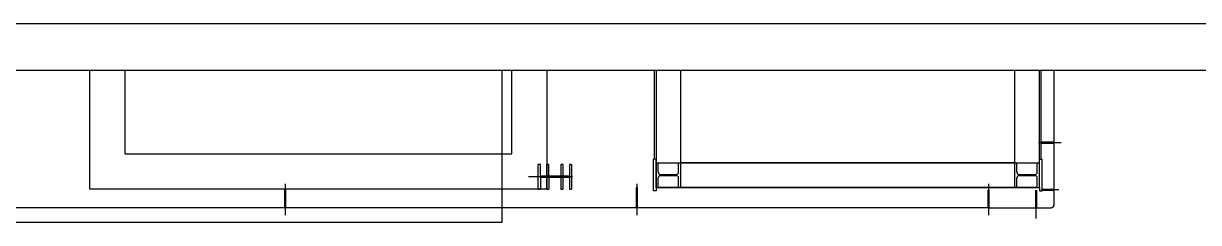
# Model space of a CAD drawing. Header units: metres. Extents: x 51 to 52746, y -259 to 37569.
# Drawn here: x 36379 to 43063, y 36438 to 37569 of the extents above; entities that cross this region are included whole.
import ezdxf

# ---------------------------------------------------------------- set-up
doc = ezdxf.new("R2010")
doc.units = ezdxf.units.M
doc.header["$LTSCALE"] = 500
doc.linetypes.add('CONTINUA', pattern=[0])
for name, color, linetype in [('_SUP', 8, 'Continuous'), ('AMS_par.riv', 8, 'Continuous'), ('murature', 8, 'Continuous'), ('N murarature blocchi', 252, 'Continuous'), ('N murature', 8, 'Continuous'), ('QUOTA', 4, 'Continuous')]:
    doc.layers.add(name, color=color, linetype=linetype)

msp = doc.modelspace()

# ---------------------------------------------------------------- linework, layer by layer
at = {"linetype": 'Continuous', "lineweight": -3}
msp.add_line((31742.648, 37569.354), (52742.648, 37569.354), dxfattribs=at)
at = {"layer": '_SUP', "color": 8, "linetype": 'CONTINUA'}
for points in [[(39100.737, 37302.688), (39100.737, 36437.554), (34098.737, 36437.554), (34098.737, 37302.688)], [(39977.634, 37302.688), (39977.634, 36637.554), (42157.634, 36637.554), (42157.634, 37302.688)]]:
    msp.add_lwpolyline(points, dxfattribs=at)
at = {"layer": 'AMS_par.riv', "color": 8}
for p, q in [((42242.634, 36893.554), (42242.634, 37302.688)), ((42242.634, 36893.554), (42242.634, 37302.688)), ((42242.634, 36893.554), (42167.634, 36893.554)), ((42242.634, 36893.554), (42167.634, 36893.554)), ((42281.56, 36890.554), (42153.283, 36890.554)), ((42281.56, 36890.554), (42153.283, 36890.554)), ((42242.634, 36887.554), (42167.634, 36887.554)), ((42242.634, 36887.554), (42167.634, 36887.554)), ((42242.634, 36627.584), (42242.634, 36887.554)), ((42242.634, 36627.584), (42242.634, 36887.554)), ((37864.494, 36627.554), (37864.494, 36521.584)), ((37867.494, 36657.761), (37867.494, 36480.003)), ((37870.494, 36627.554), (37870.494, 36521.584)), ((39864.494, 36637.554), (39864.494, 36521.584)), ((39867.494, 36657.761), (39867.494, 36480.003)), ((39870.494, 36637.554), (39870.494, 36521.584)), ((41867.494, 36657.761), (41867.494, 36480.003)), ((41867.494, 36657.761), (41867.494, 36480.003)), ((42172.634, 36627.584), (42242.634, 36627.584)), ((42172.634, 36627.584), (42242.634, 36627.584)), ((42172.634, 36624.584), (42267.634, 36624.584)), ((42172.634, 36624.584), (42267.634, 36624.584)), ((41864.494, 36621.584), (41864.494, 36521.584)), ((41864.494, 36621.584), (41864.494, 36521.584)), ((41870.494, 36621.584), (41870.494, 36521.584)), ((41870.494, 36621.584), (41870.494, 36521.584)), ((42136.634, 36521.584), (42136.634, 36621.584)), ((42136.634, 36521.584), (42136.634, 36621.584)), ((42139.634, 36459.513), (42139.634, 36621.584)), ((42139.634, 36459.513), (42139.634, 36621.584)), ((42142.634, 36521.584), (42142.634, 36621.584)), ((42142.634, 36521.584), (42142.634, 36621.584)), ((42172.634, 36621.584), (42242.634, 36621.584)), ((42172.634, 36621.584), (42242.634, 36621.584)), ((42242.634, 36541.584), (42242.634, 36621.584)), ((42242.634, 36541.584), (42242.634, 36621.584)), ((37864.494, 36521.584), (35870.494, 36521.584)), ((39864.494, 36521.584), (37870.494, 36521.584)), ((41864.494, 36521.584), (39870.494, 36521.584)), ((41864.494, 36521.584), (39870.494, 36521.584)), ((41870.494, 36521.584), (42136.634, 36521.584)), ((41870.494, 36521.584), (42136.634, 36521.584)), ((42142.634, 36521.584), (42222.634, 36521.584)), ((42142.634, 36521.584), (42222.634, 36521.584))]:
    msp.add_line(p, q, dxfattribs=at)
msp.add_arc((42222.634, 36541.584, 0), 20, 270, 0, dxfattribs=at)
msp.add_ellipse((42222.634, 36541.584, 0), major_axis=(14.142, 14.142), ratio=1, start_param=3.92699082, end_param=5.49778714, dxfattribs=at)
at = {"layer": 'murature', "color": 8}
for points in [[(39368.22, 36767.553), (39356.22, 36767.553)], [(39356.22, 36627.554), (39356.22, 36767.553)], [(39368.22, 36767.553), (39368.22, 36767.553), (39368.22, 36767.553)], [(39368.22, 36701.054), (39368.22, 36767.553)], [(39484.22, 36767.554), (39484.22, 36701.054)], [(39496.22, 36767.553), (39484.22, 36767.553)], [(39496.22, 36767.553), (39496.22, 36627.554)], [(39484.22, 36701.054), (39368.22, 36701.054)], [(39368.22, 36694.054), (39368.22, 36627.554)], [(39484.22, 36694.054), (39368.22, 36694.054)], [(39484.22, 36694.054), (39484.22, 36627.554)], [(39356.22, 36627.554), (39368.22, 36627.554)], [(39484.22, 36627.554), (39496.22, 36627.554)]]:
    msp.add_lwpolyline(points, dxfattribs=at)
at = {"layer": 'N murarature blocchi', "color": 8}
for p, q in [((39307.671, 36627.554), (39307.671, 36767.553)), ((39319.671, 36767.553), (39307.671, 36767.553)), ((39319.671, 36767.553, 0), (39319.671, 36767.553, 0)), ((39319.671, 36701.054), (39319.671, 36767.553)), ((39319.671, 36767.553, 0), (39319.671, 36767.553, 0)), ((39435.671, 36767.554), (39435.671, 36701.054)), ((39447.671, 36767.553), (39435.671, 36767.553)), ((39447.671, 36767.553), (39447.671, 36627.554)), ((39502.669, 36697.554), (39252.674, 36697.554)), ((39435.671, 36701.054), (39319.671, 36701.054)), ((39435.671, 36694.054), (39319.671, 36694.054)), ((39319.671, 36694.054), (39319.671, 36627.554)), ((39435.671, 36694.054), (39435.671, 36627.554)), ((37864.494, 36627.554), (37864.494, 36521.584)), ((37867.494, 36657.761), (37867.494, 36480.003)), ((37870.494, 36627.554), (37870.494, 36521.584)), ((39307.671, 36627.554), (39319.671, 36627.554)), ((39435.671, 36627.554), (39447.671, 36627.554)), ((39864.494, 36637.554), (39864.494, 36521.584)), ((39867.494, 36657.761), (39867.494, 36480.003)), ((39870.494, 36637.554), (39870.494, 36521.584)), ((37864.494, 36521.584), (35870.494, 36521.584)), ((39864.494, 36521.584), (37870.494, 36521.584))]:
    msp.add_line(p, q, dxfattribs=at)
at = {"layer": 'N murature', "color": 8, "linetype": 'CONTINUA'}
for p, q in [((39967.634, 36797.554), (39967.634, 37302.688)), ((40117.634, 36777.554), (40117.634, 37302.688)), ((42017.634, 36777.554), (42017.634, 37302.688)), ((42167.634, 36797.554), (42167.634, 37302.688)), ((39962.634, 36617.554), (39962.634, 36797.554)), ((39977.634, 36797.554), (39962.634, 36797.554)), ((39977.634, 36777.554), (39977.634, 36797.554)), ((39977.634, 36777.554), (39989.634, 36777.554)), ((39977.634, 36637.554), (39977.634, 36777.554)), ((39989.634, 36777.554), (42145.634, 36777.554)), ((39989.634, 36723.054), (39989.634, 36777.554)), ((40105.634, 36777.554), (40117.634, 36777.554)), ((40105.634, 36723.054), (40105.634, 36777.554)), ((42017.634, 36777.554), (40117.634, 36777.554)), ((40117.634, 36637.554), (40117.634, 36777.554)), ((42017.634, 36777.554), (42029.634, 36777.554)), ((42017.634, 36637.554), (42017.634, 36777.554)), ((42029.634, 36723.054), (42029.634, 36777.554)), ((42145.634, 36777.554), (42157.634, 36777.554)), ((42145.634, 36723.054), (42145.634, 36777.554)), ((42157.634, 36777.554), (42157.634, 36797.554)), ((42157.634, 36797.554), (42172.634, 36797.554)), ((42157.634, 36637.554), (42157.634, 36777.554)), ((42157.634, 36637.554), (42157.634, 36777.554)), ((42172.634, 36617.554), (42172.634, 36797.554)), ((39989.634, 36637.554), (39989.634, 36692.054)), ((40001.634, 36711.054), (40093.634, 36711.054)), ((40001.634, 36704.054), (40093.634, 36704.054)), ((40105.634, 36637.554), (40105.634, 36692.054)), ((42029.634, 36637.554), (42029.634, 36692.054)), ((42041.634, 36711.054), (42133.634, 36711.054)), ((42041.634, 36704.054), (42133.634, 36704.054)), ((42145.634, 36637.554), (42145.634, 36692.054)), ((39977.634, 36637.554), (39989.634, 36637.554)), ((39977.634, 36637.554), (39977.634, 36617.554)), ((42145.634, 36637.554), (39989.634, 36637.554)), ((40105.634, 36637.554), (40117.634, 36637.554)), ((42017.634, 36637.554), (42029.634, 36637.554)), ((42145.634, 36637.554), (42157.634, 36637.554)), ((42157.634, 36637.554), (42157.634, 36617.554)), ((39977.634, 36617.554), (39962.634, 36617.554)), ((42157.634, 36617.554), (42172.634, 36617.554))]:
    msp.add_line(p, q, dxfattribs=at)
at = {"layer": 'N murature', "color": 8}
for points in [[(39356.22, 37302.688), (39356.22, 36627.554), (36756.22, 36627.554), (36756.22, 37302.688)], [(36956.22, 37302.688), (36956.22, 36827.554), (39156.22, 36827.554), (39156.22, 37302.688)]]:
    msp.add_lwpolyline(points, dxfattribs=at)
at = {"layer": 'N murature', "color": 8, "linetype": 'CONTINUA'}
for centre, start, end in [((40001.634, 36723.054), 180, 270), ((40001.634, 36692.054), 90, 180), ((40093.634, 36723.054), 270, 0), ((40093.634, 36692.054), 0, 90), ((42041.634, 36723.054), 180, 270), ((42041.634, 36692.054), 90, 180), ((42133.634, 36723.054), 270, 0), ((42133.634, 36692.054), 0, 90)]:
    msp.add_arc(centre, 12, start, end, dxfattribs=at)
at = {"layer": 'QUOTA', "color": 30, "linetype": 'Continuous', "lineweight": -3}
msp.add_line((52475.981, 37302.688), (32409.314, 37302.688), dxfattribs=at)

doc.saveas('drawing.dxf')
